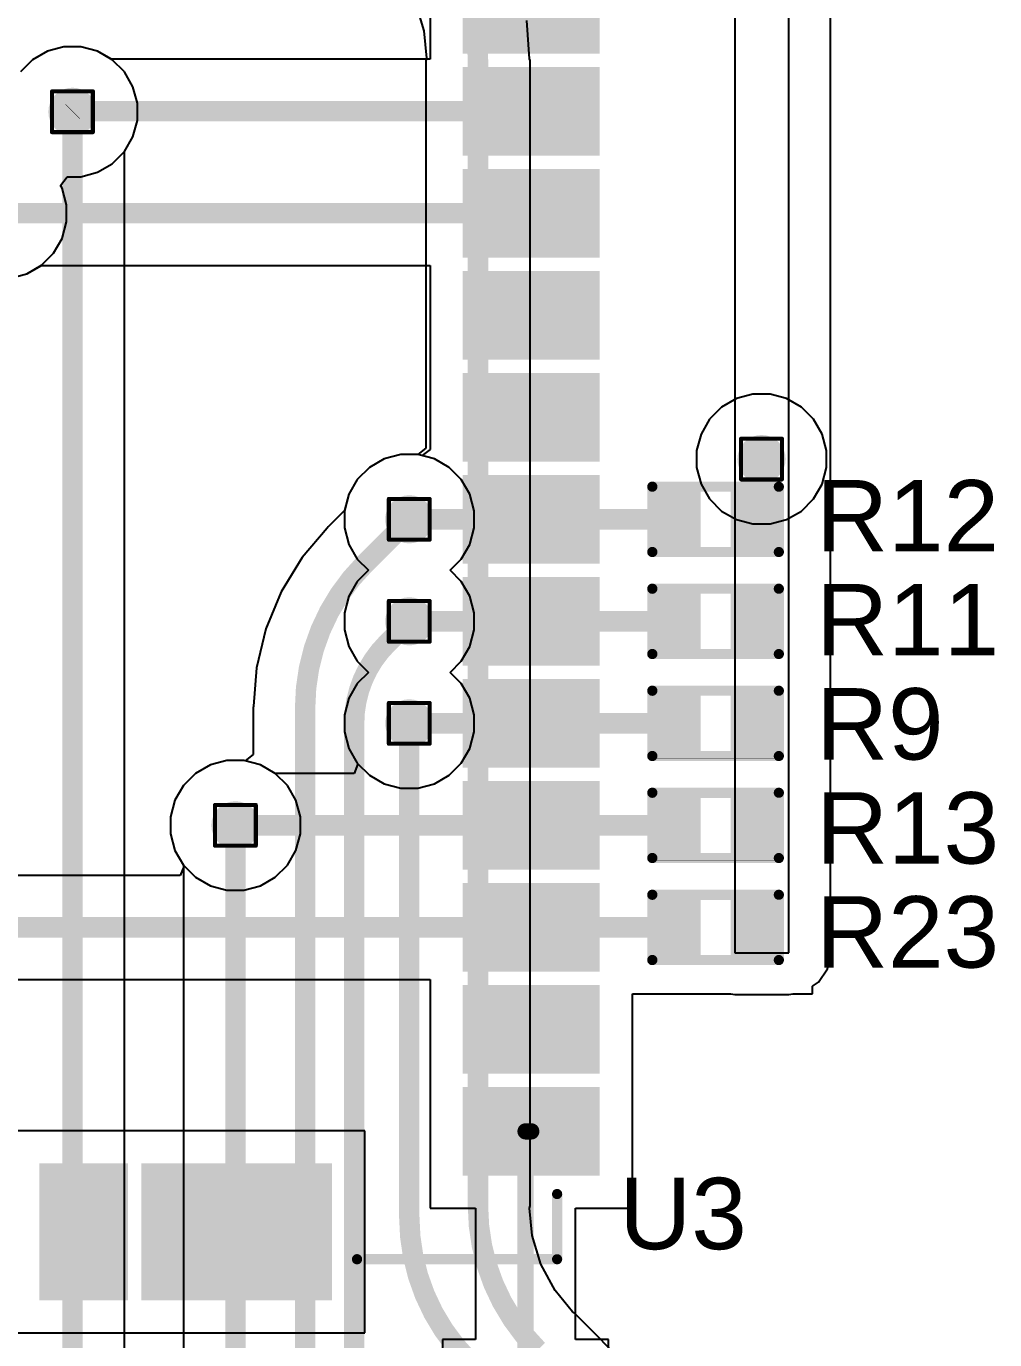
# Model space of a CAD drawing. Header units: inches. Extents: x -36 to 438, y -63 to 73.
# Drawn here: x 29.45 to 41.5, y 24.42 to 40.77 of the extents above; entities that cross this region are included whole.
import ezdxf

# ---------------------------------------------------------------- set-up
doc = ezdxf.new("R2010")
doc.units = ezdxf.units.IN
for name, color, linetype in [('Bottom Layer', 5, 'Continuous'), ('Drill Drawing', 1, 'Continuous'), ('Ground', 16, 'Continuous'), ('Power 3V3', 76, 'Continuous'), ('Top Layer', 1, 'Continuous'), ('Top Overlay', 2, 'Continuous'), ('Top Paste', 8, 'Continuous'), ('Top Solder', 216, 'Continuous'), ('Via Holes', 16, 'Continuous')]:
    doc.layers.add(name, color=color, linetype=linetype)
doc.styles.add('Arial', font='', dxfattribs={"height": 0.2})
doc.styles.get('Arial').set_extended_font_data('Arial')

msp = doc.modelspace()

# ---------------------------------------------------------------- hatches: boundary and pattern name
at = {"layer": 'Bottom Layer'}
h = msp.add_hatch(color=5, dxfattribs=at)
edge = h.paths.add_edge_path()
edge.add_arc((30.023, 39.704), 0.3, 0, 360)
h = msp.add_hatch(color=5, dxfattribs=at)
edge = h.paths.add_edge_path()
edge.add_arc((38.597, 35.38), 0.3, 0, 360)
h = msp.add_hatch(color=5, dxfattribs=at)
edge = h.paths.add_edge_path()
edge.add_arc((34.214, 34.63), 0.3, 0, 360)
h = msp.add_hatch(color=5, dxfattribs=at)
edge = h.paths.add_edge_path()
edge.add_arc((34.214, 33.36), 0.3, 0, 360)
h = msp.add_hatch(color=5, dxfattribs=at)
edge = h.paths.add_edge_path()
edge.add_arc((34.214, 32.09), 0.3, 0, 360)
h = msp.add_hatch(color=5, dxfattribs=at)
edge = h.paths.add_edge_path()
edge.add_arc((32.051, 30.82), 0.3, 0, 360)
at = {"layer": 'Ground'}
h = msp.add_hatch(color=16, dxfattribs=at)
edge = h.paths.add_edge_path()
edge.add_arc((30.023, 39.704), 0.3, 0, 360)
h = msp.add_hatch(color=16, dxfattribs=at)
edge = h.paths.add_edge_path()
edge.add_arc((38.597, 35.38), 0.3, 0, 360)
h = msp.add_hatch(color=16, dxfattribs=at)
edge = h.paths.add_edge_path()
edge.add_arc((34.214, 34.63), 0.3, 0, 360)
h = msp.add_hatch(color=16, dxfattribs=at)
edge = h.paths.add_edge_path()
edge.add_arc((34.214, 33.36), 0.3, 0, 360)
h = msp.add_hatch(color=16, dxfattribs=at)
edge = h.paths.add_edge_path()
edge.add_arc((34.214, 32.09), 0.3, 0, 360)
h = msp.add_hatch(color=16, dxfattribs=at)
edge = h.paths.add_edge_path()
edge.add_arc((32.051, 30.82), 0.3, 0, 360)
at = {"layer": 'Power 3V3'}
h = msp.add_hatch(color=76, dxfattribs=at)
edge = h.paths.add_edge_path()
edge.add_arc((30.023, 39.704), 0.3, 0, 360)
h = msp.add_hatch(color=76, dxfattribs=at)
edge = h.paths.add_edge_path()
edge.add_arc((38.597, 35.38), 0.3, 0, 360)
h = msp.add_hatch(color=76, dxfattribs=at)
edge = h.paths.add_edge_path()
edge.add_arc((34.214, 34.63), 0.3, 0, 360)
h = msp.add_hatch(color=76, dxfattribs=at)
edge = h.paths.add_edge_path()
edge.add_arc((34.214, 33.36), 0.3, 0, 360)
h = msp.add_hatch(color=76, dxfattribs=at)
edge = h.paths.add_edge_path()
edge.add_arc((34.214, 32.09), 0.3, 0, 360)
h = msp.add_hatch(color=76, dxfattribs=at)
edge = h.paths.add_edge_path()
edge.add_arc((32.051, 30.82), 0.3, 0, 360)
at = {"layer": 'Top Layer'}
for points in [[(34.982, 41.43), (36.482, 41.43), (36.482, 40.53), (34.982, 40.53)], [(34.982, 40.16), (36.482, 40.16), (36.482, 39.26), (34.982, 39.26)], [(34.982, 38.89), (36.482, 38.89), (36.482, 37.99), (34.982, 37.99)], [(34.982, 37.62), (36.482, 37.62), (36.482, 36.72), (34.982, 36.72)], [(34.982, 36.35), (36.482, 36.35), (36.482, 35.45), (34.982, 35.45)], [(34.982, 35.08), (36.482, 35.08), (36.482, 34.18), (34.982, 34.18)], [(37.327, 34.312), (37.327, 34.947), (37.784, 34.947), (37.784, 34.312)], [(38.266, 34.312), (38.266, 34.947), (38.724, 34.947), (38.724, 34.312)], [(34.982, 33.81), (36.482, 33.81), (36.482, 32.91), (34.982, 32.91)], [(37.327, 33.042), (37.327, 33.677), (37.784, 33.677), (37.784, 33.042)], [(38.266, 33.042), (38.266, 33.677), (38.724, 33.677), (38.724, 33.042)], [(34.982, 32.54), (36.482, 32.54), (36.482, 31.64), (34.982, 31.64)], [(37.327, 31.772), (37.327, 32.407), (37.784, 32.407), (37.784, 31.772)], [(38.266, 31.772), (38.266, 32.407), (38.724, 32.407), (38.724, 31.772)], [(34.982, 31.27), (36.482, 31.27), (36.482, 30.37), (34.982, 30.37)], [(37.327, 30.502), (37.327, 31.137), (37.784, 31.137), (37.784, 30.502)], [(38.266, 30.502), (38.266, 31.137), (38.724, 31.137), (38.724, 30.502)], [(34.982, 30), (36.482, 30), (36.482, 29.1), (34.982, 29.1)], [(37.784, 29.867), (37.784, 29.232), (37.327, 29.232), (37.327, 29.867)], [(38.724, 29.867), (38.724, 29.232), (38.266, 29.232), (38.266, 29.867)], [(34.982, 28.73), (36.482, 28.73), (36.482, 27.83), (34.982, 27.83)], [(34.982, 27.46), (36.482, 27.46), (36.482, 26.56), (34.982, 26.56)], [(29.712, 25.01), (29.712, 26.51), (30.612, 26.51), (30.612, 25.01)], [(30.982, 25.01), (30.982, 26.51), (31.882, 26.51), (31.882, 25.01)], [(32.252, 25.01), (32.252, 26.51), (33.152, 26.51), (33.152, 25.01)]]:
    msp.add_hatch(color=1, dxfattribs=at).paths.add_polyline_path(points)
h = msp.add_hatch(color=1, dxfattribs=at)
edge = h.paths.add_edge_path()
edge.add_arc((30.023, 39.704), 0.3, 0, 360)
h = msp.add_hatch(color=1, dxfattribs=at)
edge = h.paths.add_edge_path()
edge.add_arc((38.597, 35.38), 0.3, 0, 360)
h = msp.add_hatch(color=1, dxfattribs=at)
edge = h.paths.add_edge_path()
edge.add_arc((34.214, 34.63), 0.3, 0, 360)
h = msp.add_hatch(color=1, dxfattribs=at)
edge = h.paths.add_edge_path()
edge.add_arc((34.214, 33.36), 0.3, 0, 360)
h = msp.add_hatch(color=1, dxfattribs=at)
edge = h.paths.add_edge_path()
edge.add_arc((34.214, 32.09), 0.3, 0, 360)
h = msp.add_hatch(color=1, dxfattribs=at)
edge = h.paths.add_edge_path()
edge.add_arc((32.051, 30.82), 0.3, 0, 360)
at = {"layer": 'Top Paste'}
for points in [[(34.982, 41.43), (36.482, 41.43), (36.482, 40.53), (34.982, 40.53)], [(34.982, 40.16), (36.482, 40.16), (36.482, 39.26), (34.982, 39.26)], [(34.982, 38.89), (36.482, 38.89), (36.482, 37.99), (34.982, 37.99)], [(34.982, 37.62), (36.482, 37.62), (36.482, 36.72), (34.982, 36.72)], [(34.982, 36.35), (36.482, 36.35), (36.482, 35.45), (34.982, 35.45)], [(34.982, 35.08), (36.482, 35.08), (36.482, 34.18), (34.982, 34.18)], [(37.327, 34.312), (37.327, 34.947), (37.784, 34.947), (37.784, 34.312)], [(38.266, 34.312), (38.266, 34.947), (38.724, 34.947), (38.724, 34.312)], [(34.982, 33.81), (36.482, 33.81), (36.482, 32.91), (34.982, 32.91)], [(37.327, 33.042), (37.327, 33.677), (37.784, 33.677), (37.784, 33.042)], [(38.266, 33.042), (38.266, 33.677), (38.724, 33.677), (38.724, 33.042)], [(34.982, 32.54), (36.482, 32.54), (36.482, 31.64), (34.982, 31.64)], [(37.327, 31.772), (37.327, 32.407), (37.784, 32.407), (37.784, 31.772)], [(38.266, 31.772), (38.266, 32.407), (38.724, 32.407), (38.724, 31.772)], [(34.982, 31.27), (36.482, 31.27), (36.482, 30.37), (34.982, 30.37)], [(37.327, 30.502), (37.327, 31.137), (37.784, 31.137), (37.784, 30.502)], [(38.266, 30.502), (38.266, 31.137), (38.724, 31.137), (38.724, 30.502)], [(34.982, 30), (36.482, 30), (36.482, 29.1), (34.982, 29.1)], [(37.784, 29.867), (37.784, 29.232), (37.327, 29.232), (37.327, 29.867)], [(38.724, 29.867), (38.724, 29.232), (38.266, 29.232), (38.266, 29.867)], [(34.982, 28.73), (36.482, 28.73), (36.482, 27.83), (34.982, 27.83)], [(34.982, 27.46), (36.482, 27.46), (36.482, 26.56), (34.982, 26.56)], [(29.712, 25.01), (29.712, 26.51), (30.612, 26.51), (30.612, 25.01)], [(30.982, 25.01), (30.982, 26.51), (31.882, 26.51), (31.882, 25.01)], [(32.252, 25.01), (32.252, 26.51), (33.152, 26.51), (33.152, 25.01)]]:
    msp.add_hatch(color=8, dxfattribs=at).paths.add_polyline_path(points)
at = {"layer": 'Top Solder'}
for points in [[(34.88, 41.531), (36.583, 41.531), (36.583, 40.428), (34.88, 40.428)], [(34.88, 40.261), (36.583, 40.261), (36.583, 39.158), (34.88, 39.158)], [(34.88, 38.991), (36.583, 38.991), (36.583, 37.888), (34.88, 37.888)], [(34.88, 37.721), (36.583, 37.721), (36.583, 36.618), (34.88, 36.618)], [(34.88, 36.451), (36.583, 36.451), (36.583, 35.348), (34.88, 35.348)], [(34.88, 35.181), (36.583, 35.181), (36.583, 34.078), (34.88, 34.078)], [(37.272, 34.257), (37.272, 35.002), (37.839, 35.002), (37.839, 34.257)], [(38.211, 34.257), (38.211, 35.002), (38.779, 35.002), (38.779, 34.257)], [(34.88, 33.911), (36.583, 33.911), (36.583, 32.808), (34.88, 32.808)], [(37.272, 32.987), (37.272, 33.732), (37.839, 33.732), (37.839, 32.987)], [(38.211, 32.987), (38.211, 33.732), (38.779, 33.732), (38.779, 32.987)], [(34.88, 32.641), (36.583, 32.641), (36.583, 31.538), (34.88, 31.538)], [(37.272, 31.717), (37.272, 32.462), (37.839, 32.462), (37.839, 31.717)], [(38.211, 31.717), (38.211, 32.462), (38.779, 32.462), (38.779, 31.717)], [(34.88, 31.371), (36.583, 31.371), (36.583, 30.268), (34.88, 30.268)], [(37.272, 30.447), (37.272, 31.192), (37.839, 31.192), (37.839, 30.447)], [(38.211, 30.447), (38.211, 31.192), (38.779, 31.192), (38.779, 30.447)], [(34.88, 30.101), (36.583, 30.101), (36.583, 28.998), (34.88, 28.998)], [(37.839, 29.922), (37.839, 29.177), (37.272, 29.177), (37.272, 29.922)], [(38.779, 29.922), (38.779, 29.177), (38.211, 29.177), (38.211, 29.922)], [(34.88, 28.831), (36.583, 28.831), (36.583, 27.728), (34.88, 27.728)], [(34.88, 27.561), (36.583, 27.561), (36.583, 26.458), (34.88, 26.458)], [(29.61, 24.908), (29.61, 26.611), (30.713, 26.611), (30.713, 24.908)], [(30.88, 24.908), (30.88, 26.611), (31.983, 26.611), (31.983, 24.908)], [(32.15, 24.908), (32.15, 26.611), (33.253, 26.611), (33.253, 24.908)]]:
    msp.add_hatch(color=216, dxfattribs=at).paths.add_polyline_path(points)
at = {"layer": 'Via Holes'}
h = msp.add_hatch(color=7, dxfattribs=at)
edge = h.paths.add_edge_path()
edge.add_arc((30.023, 39.704), 0.15, 0, 360)
h = msp.add_hatch(color=7, dxfattribs=at)
edge = h.paths.add_edge_path()
edge.add_arc((38.597, 35.38), 0.15, 0, 360)
h = msp.add_hatch(color=7, dxfattribs=at)
edge = h.paths.add_edge_path()
edge.add_arc((34.214, 34.63), 0.15, 0, 360)
h = msp.add_hatch(color=7, dxfattribs=at)
edge = h.paths.add_edge_path()
edge.add_arc((34.214, 33.36), 0.15, 0, 360)
h = msp.add_hatch(color=7, dxfattribs=at)
edge = h.paths.add_edge_path()
edge.add_arc((34.214, 32.09), 0.15, 0, 360)
h = msp.add_hatch(color=7, dxfattribs=at)
edge = h.paths.add_edge_path()
edge.add_arc((32.051, 30.82), 0.15, 0, 360)

# ---------------------------------------------------------------- linework, layer by layer
at = {"layer": 'Bottom Layer'}
for p, q in [((29.711, 40.457), (29.527, 40.35)), ((29.916, 40.512), (29.711, 40.457)), ((30.129, 40.512), (29.916, 40.512)), ((30.335, 40.457), (30.129, 40.512)), ((30.519, 40.35), (30.335, 40.457)), ((29.527, 40.35), (29.376, 40.2)), ((30.669, 40.2), (30.519, 40.35)), ((30.776, 40.016), (30.669, 40.2)), ((30.831, 39.81), (30.776, 40.016)), ((30.831, 39.597), (30.831, 39.81)), ((30.776, 39.392), (30.831, 39.597)), ((30.669, 39.208), (30.776, 39.392)), ((30.519, 39.057), (30.669, 39.208)), ((30.129, 38.896), (30.335, 38.951)), ((30.335, 38.951), (30.519, 39.057)), ((29.875, 38.786), (29.959, 38.896)), ((29.895, 38.752), (29.875, 38.786)), ((29.959, 38.896), (30.129, 38.896)), ((29.95, 38.546), (29.895, 38.752)), ((29.95, 38.334), (29.95, 38.546)), ((29.895, 38.128), (29.95, 38.334)), ((29.789, 37.944), (29.895, 38.128)), ((29.638, 37.793), (29.789, 37.944)), ((29.454, 37.687), (29.638, 37.793)), ((29.248, 37.632), (29.454, 37.687)), ((38.49, 36.188), (38.285, 36.133)), ((38.703, 36.188), (38.49, 36.188)), ((38.909, 36.133), (38.703, 36.188)), ((38.101, 36.026), (37.95, 35.876)), ((38.285, 36.133), (38.101, 36.026)), ((39.093, 36.026), (38.909, 36.133)), ((39.243, 35.876), (39.093, 36.026)), ((37.95, 35.876), (37.844, 35.692)), ((39.35, 35.692), (39.243, 35.876)), ((37.844, 35.692), (37.789, 35.486)), ((39.405, 35.486), (39.35, 35.692)), ((37.789, 35.486), (37.789, 35.274)), ((39.405, 35.274), (39.405, 35.486)), ((33.902, 35.383), (33.718, 35.276)), ((34.107, 35.438), (33.902, 35.383)), ((34.32, 35.438), (34.107, 35.438)), ((34.526, 35.383), (34.32, 35.438)), ((34.71, 35.276), (34.526, 35.383)), ((33.718, 35.276), (33.567, 35.126)), ((34.86, 35.126), (34.71, 35.276)), ((37.789, 35.274), (37.844, 35.068)), ((39.35, 35.068), (39.405, 35.274)), ((33.567, 35.126), (33.461, 34.942)), ((34.967, 34.942), (34.86, 35.126)), ((37.844, 35.068), (37.95, 34.884)), ((39.243, 34.884), (39.35, 35.068)), ((33.461, 34.942), (33.406, 34.736)), ((35.022, 34.736), (34.967, 34.942)), ((37.95, 34.884), (38.101, 34.733)), ((39.093, 34.733), (39.243, 34.884)), ((33.406, 34.736), (33.406, 34.524)), ((35.022, 34.524), (35.022, 34.736)), ((38.101, 34.733), (38.285, 34.627)), ((38.909, 34.627), (39.093, 34.733)), ((33.406, 34.524), (33.461, 34.318)), ((34.967, 34.318), (35.022, 34.524)), ((38.285, 34.627), (38.49, 34.572)), ((38.49, 34.572), (38.703, 34.572)), ((38.703, 34.572), (38.909, 34.627)), ((33.461, 34.318), (33.567, 34.134)), ((34.86, 34.134), (34.967, 34.318)), ((33.567, 34.134), (33.706, 33.995)), ((34.721, 33.995), (34.86, 34.134)), ((33.567, 33.856), (33.461, 33.672)), ((33.706, 33.995), (33.567, 33.856)), ((34.86, 33.856), (34.721, 33.995)), ((34.967, 33.672), (34.86, 33.856)), ((33.461, 33.672), (33.406, 33.466)), ((35.022, 33.466), (34.967, 33.672)), ((33.406, 33.466), (33.406, 33.254)), ((35.022, 33.254), (35.022, 33.466)), ((33.406, 33.254), (33.461, 33.048)), ((34.967, 33.048), (35.022, 33.254)), ((33.461, 33.048), (33.567, 32.864)), ((34.86, 32.864), (34.967, 33.048)), ((33.567, 32.864), (33.706, 32.725)), ((33.706, 32.725), (33.567, 32.586)), ((34.721, 32.725), (34.86, 32.864)), ((34.86, 32.586), (34.721, 32.725)), ((33.567, 32.586), (33.461, 32.402)), ((34.967, 32.402), (34.86, 32.586)), ((33.461, 32.402), (33.406, 32.196)), ((35.022, 32.196), (34.967, 32.402)), ((33.406, 32.196), (33.406, 31.984)), ((35.022, 31.984), (35.022, 32.196)), ((33.406, 31.984), (33.461, 31.778)), ((34.967, 31.778), (35.022, 31.984)), ((33.461, 31.778), (33.567, 31.594)), ((34.86, 31.594), (34.967, 31.778)), ((31.739, 31.573), (31.555, 31.466)), ((31.944, 31.628), (31.739, 31.573)), ((32.157, 31.628), (31.944, 31.628)), ((32.363, 31.573), (32.157, 31.628)), ((32.547, 31.466), (32.363, 31.573)), ((33.567, 31.594), (33.718, 31.443)), ((34.71, 31.443), (34.86, 31.594)), ((31.555, 31.466), (31.404, 31.316)), ((32.697, 31.316), (32.547, 31.466)), ((33.718, 31.443), (33.902, 31.337)), ((34.526, 31.337), (34.71, 31.443)), ((31.404, 31.316), (31.298, 31.132)), ((32.804, 31.132), (32.697, 31.316)), ((33.902, 31.337), (34.107, 31.282)), ((34.107, 31.282), (34.32, 31.282)), ((34.32, 31.282), (34.526, 31.337)), ((31.298, 31.132), (31.243, 30.926)), ((32.859, 30.926), (32.804, 31.132)), ((31.243, 30.926), (31.243, 30.714)), ((32.859, 30.714), (32.859, 30.926)), ((31.243, 30.714), (31.298, 30.508)), ((32.804, 30.508), (32.859, 30.714)), ((31.298, 30.508), (31.404, 30.324)), ((32.697, 30.324), (32.804, 30.508)), ((31.404, 30.324), (31.555, 30.173)), ((32.547, 30.173), (32.697, 30.324)), ((31.555, 30.173), (31.739, 30.067)), ((32.363, 30.067), (32.547, 30.173)), ((31.739, 30.067), (31.944, 30.012)), ((31.944, 30.012), (32.157, 30.012)), ((32.157, 30.012), (32.363, 30.067))]:
    msp.add_line(p, q, dxfattribs=at)
at = {"layer": 'Drill Drawing'}
for points in [[(29.769, 39.958, 0.0508, 0.0508, 0), (30.277, 39.958, 0.0508, 0.0508, 0)], [(29.769, 39.45, 0.0508, 0.0508, 0), (29.769, 39.958, 0.0508, 0.0508, 0)], [(30.277, 39.45, 0.0508, 0.0508, 0), (30.277, 39.958, 0.0508, 0.0508, 0)], [(29.769, 39.45, 0.0508, 0.0508, 0), (30.277, 39.45, 0.0508, 0.0508, 0)], [(38.343, 35.634, 0.0508, 0.0508, 0), (38.851, 35.634, 0.0508, 0.0508, 0)], [(38.343, 35.126, 0.0508, 0.0508, 0), (38.343, 35.634, 0.0508, 0.0508, 0)], [(38.851, 35.126, 0.0508, 0.0508, 0), (38.851, 35.634, 0.0508, 0.0508, 0)], [(38.343, 35.126, 0.0508, 0.0508, 0), (38.851, 35.126, 0.0508, 0.0508, 0)], [(33.96, 34.884, 0.0508, 0.0508, 0), (34.468, 34.884, 0.0508, 0.0508, 0)], [(33.96, 34.376, 0.0508, 0.0508, 0), (33.96, 34.884, 0.0508, 0.0508, 0)], [(34.468, 34.376, 0.0508, 0.0508, 0), (34.468, 34.884, 0.0508, 0.0508, 0)], [(33.96, 34.376, 0.0508, 0.0508, 0), (34.468, 34.376, 0.0508, 0.0508, 0)], [(33.96, 33.614, 0.0508, 0.0508, 0), (34.468, 33.614, 0.0508, 0.0508, 0)], [(33.96, 33.106, 0.0508, 0.0508, 0), (33.96, 33.614, 0.0508, 0.0508, 0)], [(34.468, 33.106, 0.0508, 0.0508, 0), (34.468, 33.614, 0.0508, 0.0508, 0)], [(33.96, 33.106, 0.0508, 0.0508, 0), (34.468, 33.106, 0.0508, 0.0508, 0)], [(33.96, 32.344, 0.0508, 0.0508, 0), (34.468, 32.344, 0.0508, 0.0508, 0)], [(33.96, 31.836, 0.0508, 0.0508, 0), (33.96, 32.344, 0.0508, 0.0508, 0)], [(34.468, 31.836, 0.0508, 0.0508, 0), (34.468, 32.344, 0.0508, 0.0508, 0)], [(33.96, 31.836, 0.0508, 0.0508, 0), (34.468, 31.836, 0.0508, 0.0508, 0)], [(31.797, 31.074, 0.0508, 0.0508, 0), (32.305, 31.074, 0.0508, 0.0508, 0)], [(31.797, 30.566, 0.0508, 0.0508, 0), (31.797, 31.074, 0.0508, 0.0508, 0)], [(32.305, 30.566, 0.0508, 0.0508, 0), (32.305, 31.074, 0.0508, 0.0508, 0)], [(31.797, 30.566, 0.0508, 0.0508, 0), (32.305, 30.566, 0.0508, 0.0508, 0)]]:
    msp.add_lwpolyline(points, format="xyseb", dxfattribs=at)
for points in [[(29.756, 39.958, 0.0254, 0.0254, 1), (29.782, 39.958, 0.0254, 0.0254, 1)], [(29.756, 39.958, 0.0254, 0.0254, 1), (29.782, 39.958, 0.0254, 0.0254, 1)], [(30.264, 39.958, 0.0254, 0.0254, 1), (30.29, 39.958, 0.0254, 0.0254, 1)], [(30.264, 39.958, 0.0254, 0.0254, 1), (30.29, 39.958, 0.0254, 0.0254, 1)], [(29.756, 39.45, 0.0254, 0.0254, 1), (29.782, 39.45, 0.0254, 0.0254, 1)], [(29.756, 39.45, 0.0254, 0.0254, 1), (29.782, 39.45, 0.0254, 0.0254, 1)], [(30.264, 39.45, 0.0254, 0.0254, 1), (30.29, 39.45, 0.0254, 0.0254, 1)], [(30.264, 39.45, 0.0254, 0.0254, 1), (30.29, 39.45, 0.0254, 0.0254, 1)], [(38.33, 35.634, 0.0254, 0.0254, 1), (38.355, 35.634, 0.0254, 0.0254, 1)], [(38.33, 35.634, 0.0254, 0.0254, 1), (38.355, 35.634, 0.0254, 0.0254, 1)], [(38.838, 35.634, 0.0254, 0.0254, 1), (38.863, 35.634, 0.0254, 0.0254, 1)], [(38.838, 35.634, 0.0254, 0.0254, 1), (38.863, 35.634, 0.0254, 0.0254, 1)], [(38.33, 35.126, 0.0254, 0.0254, 1), (38.355, 35.126, 0.0254, 0.0254, 1)], [(38.33, 35.126, 0.0254, 0.0254, 1), (38.355, 35.126, 0.0254, 0.0254, 1)], [(38.838, 35.126, 0.0254, 0.0254, 1), (38.863, 35.126, 0.0254, 0.0254, 1)], [(38.838, 35.126, 0.0254, 0.0254, 1), (38.863, 35.126, 0.0254, 0.0254, 1)], [(33.947, 34.884, 0.0254, 0.0254, 1), (33.972, 34.884, 0.0254, 0.0254, 1)], [(33.947, 34.884, 0.0254, 0.0254, 1), (33.972, 34.884, 0.0254, 0.0254, 1)], [(34.455, 34.884, 0.0254, 0.0254, 1), (34.48, 34.884, 0.0254, 0.0254, 1)], [(34.455, 34.884, 0.0254, 0.0254, 1), (34.48, 34.884, 0.0254, 0.0254, 1)], [(33.947, 34.376, 0.0254, 0.0254, 1), (33.972, 34.376, 0.0254, 0.0254, 1)], [(33.947, 34.376, 0.0254, 0.0254, 1), (33.972, 34.376, 0.0254, 0.0254, 1)], [(34.455, 34.376, 0.0254, 0.0254, 1), (34.48, 34.376, 0.0254, 0.0254, 1)], [(34.455, 34.376, 0.0254, 0.0254, 1), (34.48, 34.376, 0.0254, 0.0254, 1)], [(33.947, 33.614, 0.0254, 0.0254, 1), (33.972, 33.614, 0.0254, 0.0254, 1)], [(33.947, 33.614, 0.0254, 0.0254, 1), (33.972, 33.614, 0.0254, 0.0254, 1)], [(34.455, 33.614, 0.0254, 0.0254, 1), (34.48, 33.614, 0.0254, 0.0254, 1)], [(34.455, 33.614, 0.0254, 0.0254, 1), (34.48, 33.614, 0.0254, 0.0254, 1)], [(33.947, 33.106, 0.0254, 0.0254, 1), (33.972, 33.106, 0.0254, 0.0254, 1)], [(33.947, 33.106, 0.0254, 0.0254, 1), (33.972, 33.106, 0.0254, 0.0254, 1)], [(34.455, 33.106, 0.0254, 0.0254, 1), (34.48, 33.106, 0.0254, 0.0254, 1)], [(34.455, 33.106, 0.0254, 0.0254, 1), (34.48, 33.106, 0.0254, 0.0254, 1)], [(33.947, 32.344, 0.0254, 0.0254, 1), (33.972, 32.344, 0.0254, 0.0254, 1)], [(33.947, 32.344, 0.0254, 0.0254, 1), (33.972, 32.344, 0.0254, 0.0254, 1)], [(34.455, 32.344, 0.0254, 0.0254, 1), (34.48, 32.344, 0.0254, 0.0254, 1)], [(34.455, 32.344, 0.0254, 0.0254, 1), (34.48, 32.344, 0.0254, 0.0254, 1)], [(33.947, 31.836, 0.0254, 0.0254, 1), (33.972, 31.836, 0.0254, 0.0254, 1)], [(33.947, 31.836, 0.0254, 0.0254, 1), (33.972, 31.836, 0.0254, 0.0254, 1)], [(34.455, 31.836, 0.0254, 0.0254, 1), (34.48, 31.836, 0.0254, 0.0254, 1)], [(34.455, 31.836, 0.0254, 0.0254, 1), (34.48, 31.836, 0.0254, 0.0254, 1)], [(31.784, 31.074, 0.0254, 0.0254, 1), (31.809, 31.074, 0.0254, 0.0254, 1)], [(31.784, 31.074, 0.0254, 0.0254, 1), (31.809, 31.074, 0.0254, 0.0254, 1)], [(32.292, 31.074, 0.0254, 0.0254, 1), (32.317, 31.074, 0.0254, 0.0254, 1)], [(32.292, 31.074, 0.0254, 0.0254, 1), (32.317, 31.074, 0.0254, 0.0254, 1)], [(31.784, 30.566, 0.0254, 0.0254, 1), (31.809, 30.566, 0.0254, 0.0254, 1)], [(31.784, 30.566, 0.0254, 0.0254, 1), (31.809, 30.566, 0.0254, 0.0254, 1)], [(32.292, 30.566, 0.0254, 0.0254, 1), (32.317, 30.566, 0.0254, 0.0254, 1)], [(32.292, 30.566, 0.0254, 0.0254, 1), (32.317, 30.566, 0.0254, 0.0254, 1)]]:
    msp.add_lwpolyline(points, format="xyseb", close=True, dxfattribs=at)
at = {"layer": 'Ground'}
for p, q in [((29.711, 40.457), (29.527, 40.35)), ((29.916, 40.512), (29.711, 40.457)), ((30.129, 40.512), (29.916, 40.512)), ((30.335, 40.457), (30.129, 40.512)), ((30.519, 40.35), (30.335, 40.457)), ((29.527, 40.35), (29.376, 40.2)), ((30.669, 40.2), (30.519, 40.35)), ((30.776, 40.016), (30.669, 40.2)), ((30.831, 39.81), (30.776, 40.016)), ((30.831, 39.597), (30.831, 39.81)), ((30.776, 39.392), (30.831, 39.597)), ((30.669, 39.208), (30.776, 39.392)), ((30.519, 39.057), (30.669, 39.208)), ((30.129, 38.896), (30.335, 38.951)), ((30.335, 38.951), (30.519, 39.057)), ((29.875, 38.786), (29.959, 38.896)), ((29.895, 38.752), (29.875, 38.786)), ((29.959, 38.896), (30.129, 38.896)), ((29.95, 38.546), (29.895, 38.752)), ((29.95, 38.334), (29.95, 38.546)), ((29.895, 38.128), (29.95, 38.334)), ((29.789, 37.944), (29.895, 38.128)), ((29.638, 37.793), (29.789, 37.944)), ((29.454, 37.687), (29.638, 37.793)), ((29.248, 37.632), (29.454, 37.687)), ((38.49, 36.188), (38.285, 36.133)), ((38.703, 36.188), (38.49, 36.188)), ((38.909, 36.133), (38.703, 36.188)), ((38.101, 36.026), (37.95, 35.876)), ((38.285, 36.133), (38.101, 36.026)), ((39.093, 36.026), (38.909, 36.133)), ((39.243, 35.876), (39.093, 36.026)), ((37.95, 35.876), (37.844, 35.692)), ((39.35, 35.692), (39.243, 35.876)), ((37.844, 35.692), (37.789, 35.486)), ((39.405, 35.486), (39.35, 35.692)), ((37.789, 35.486), (37.789, 35.274)), ((39.405, 35.274), (39.405, 35.486)), ((33.902, 35.383), (33.718, 35.276)), ((34.107, 35.438), (33.902, 35.383)), ((34.32, 35.438), (34.107, 35.438)), ((34.526, 35.383), (34.32, 35.438)), ((34.71, 35.276), (34.526, 35.383)), ((33.718, 35.276), (33.567, 35.126)), ((34.86, 35.126), (34.71, 35.276)), ((37.789, 35.274), (37.844, 35.068)), ((39.35, 35.068), (39.405, 35.274)), ((33.567, 35.126), (33.461, 34.942)), ((34.967, 34.942), (34.86, 35.126)), ((37.844, 35.068), (37.95, 34.884)), ((39.243, 34.884), (39.35, 35.068)), ((33.461, 34.942), (33.406, 34.736)), ((35.022, 34.736), (34.967, 34.942)), ((37.95, 34.884), (38.101, 34.733)), ((39.093, 34.733), (39.243, 34.884)), ((33.406, 34.736), (33.406, 34.524)), ((35.022, 34.524), (35.022, 34.736)), ((38.101, 34.733), (38.285, 34.627)), ((38.909, 34.627), (39.093, 34.733)), ((33.406, 34.524), (33.461, 34.318)), ((34.967, 34.318), (35.022, 34.524)), ((38.285, 34.627), (38.49, 34.572)), ((38.49, 34.572), (38.703, 34.572)), ((38.703, 34.572), (38.909, 34.627)), ((33.461, 34.318), (33.567, 34.134)), ((34.86, 34.134), (34.967, 34.318)), ((33.567, 34.134), (33.706, 33.995)), ((34.721, 33.995), (34.86, 34.134)), ((33.567, 33.856), (33.461, 33.672)), ((33.706, 33.995), (33.567, 33.856)), ((34.86, 33.856), (34.721, 33.995)), ((34.967, 33.672), (34.86, 33.856)), ((33.461, 33.672), (33.406, 33.466)), ((35.022, 33.466), (34.967, 33.672)), ((33.406, 33.466), (33.406, 33.254)), ((35.022, 33.254), (35.022, 33.466)), ((33.406, 33.254), (33.461, 33.048)), ((34.967, 33.048), (35.022, 33.254)), ((33.461, 33.048), (33.567, 32.864)), ((34.86, 32.864), (34.967, 33.048)), ((33.567, 32.864), (33.706, 32.725)), ((33.706, 32.725), (33.567, 32.586)), ((34.721, 32.725), (34.86, 32.864)), ((34.86, 32.586), (34.721, 32.725)), ((33.567, 32.586), (33.461, 32.402)), ((34.967, 32.402), (34.86, 32.586)), ((33.461, 32.402), (33.406, 32.196)), ((35.022, 32.196), (34.967, 32.402)), ((33.406, 32.196), (33.406, 31.984)), ((35.022, 31.984), (35.022, 32.196)), ((33.406, 31.984), (33.461, 31.778)), ((34.967, 31.778), (35.022, 31.984)), ((33.461, 31.778), (33.567, 31.594)), ((34.86, 31.594), (34.967, 31.778)), ((31.739, 31.573), (31.555, 31.466)), ((31.944, 31.628), (31.739, 31.573)), ((32.157, 31.628), (31.944, 31.628)), ((32.363, 31.573), (32.157, 31.628)), ((32.547, 31.466), (32.363, 31.573)), ((33.567, 31.594), (33.718, 31.443)), ((34.71, 31.443), (34.86, 31.594)), ((31.555, 31.466), (31.404, 31.316)), ((32.697, 31.316), (32.547, 31.466)), ((33.718, 31.443), (33.902, 31.337)), ((34.526, 31.337), (34.71, 31.443)), ((31.404, 31.316), (31.298, 31.132)), ((32.804, 31.132), (32.697, 31.316)), ((33.902, 31.337), (34.107, 31.282)), ((34.107, 31.282), (34.32, 31.282)), ((34.32, 31.282), (34.526, 31.337)), ((31.298, 31.132), (31.243, 30.926)), ((32.859, 30.926), (32.804, 31.132)), ((31.243, 30.926), (31.243, 30.714)), ((32.859, 30.714), (32.859, 30.926)), ((31.243, 30.714), (31.298, 30.508)), ((32.804, 30.508), (32.859, 30.714)), ((31.298, 30.508), (31.404, 30.324)), ((32.697, 30.324), (32.804, 30.508)), ((31.404, 30.324), (31.555, 30.173)), ((32.547, 30.173), (32.697, 30.324)), ((31.555, 30.173), (31.739, 30.067)), ((32.363, 30.067), (32.547, 30.173)), ((31.739, 30.067), (31.944, 30.012)), ((31.944, 30.012), (32.157, 30.012)), ((32.157, 30.012), (32.363, 30.067))]:
    msp.add_line(p, q, dxfattribs=at)
at = {"layer": 'Power 3V3'}
for p, q in [((34.286, 41.07), (34.394, 40.713)), ((35.712, 40.364), (35.675, 40.841)), ((34.394, 40.713), (34.428, 40.372)), ((29.711, 40.457), (29.527, 40.35)), ((29.916, 40.512), (29.711, 40.457)), ((30.129, 40.512), (29.916, 40.512)), ((30.335, 40.457), (30.129, 40.512)), ((30.519, 40.35), (30.335, 40.457)), ((29.527, 40.35), (29.376, 40.2)), ((30.669, 40.2), (30.519, 40.35)), ((34.428, 40.372), (34.422, 40.343)), ((34.422, 40.343), (34.422, 35.515)), ((35.717, 40.343), (35.712, 40.364)), ((35.717, 26.083), (35.717, 40.343)), ((30.776, 40.016), (30.669, 40.2)), ((30.831, 39.81), (30.776, 40.016)), ((30.831, 39.597), (30.831, 39.81)), ((30.776, 39.392), (30.831, 39.597)), ((30.67, 39.209), (30.776, 39.392)), ((30.67, 16.651), (30.67, 39.209)), ((34.422, 35.515), (34.321, 35.438)), ((33.902, 35.383), (33.718, 35.276)), ((34.107, 35.438), (33.902, 35.383)), ((34.32, 35.438), (34.107, 35.438)), ((34.321, 35.438), (34.32, 35.438)), ((33.718, 35.276), (33.567, 35.126)), ((33.567, 35.126), (33.461, 34.942)), ((33.461, 34.942), (33.406, 34.738)), ((33.406, 34.738), (33.205, 34.536)), ((33.192, 34.518), (32.882, 34.154)), ((33.205, 34.536), (33.192, 34.518)), ((32.882, 34.154), (32.621, 33.728)), ((32.621, 33.728), (32.429, 33.267)), ((32.429, 33.267), (32.313, 32.781)), ((32.313, 32.781), (32.275, 32.304)), ((32.275, 32.304), (32.271, 32.282)), ((32.271, 32.282), (32.271, 31.702)), ((31.739, 31.573), (31.555, 31.466)), ((31.944, 31.628), (31.739, 31.573)), ((32.157, 31.628), (31.944, 31.628)), ((32.17, 31.624), (32.157, 31.628)), ((32.271, 31.702), (32.17, 31.624)), ((31.555, 31.466), (31.404, 31.316)), ((31.404, 31.316), (31.298, 31.132)), ((31.298, 31.132), (31.243, 30.926)), ((31.243, 30.926), (31.243, 30.714)), ((31.243, 30.714), (31.298, 30.508)), ((31.298, 30.508), (31.403, 30.325)), ((31.403, 30.325), (31.403, 22.942)), ((35.711, 26.053), (35.717, 26.083)), ((35.744, 25.712), (35.711, 26.053)), ((35.852, 25.355), (35.744, 25.712)), ((36.028, 25.027), (35.852, 25.355)), ((36.245, 24.762), (36.028, 25.027)), ((36.271, 24.745), (36.245, 24.762)), ((41.21, 19.805), (36.271, 24.745))]:
    msp.add_line(p, q, dxfattribs=at)
for points in [[(34.325, 42.139, 0.254, 0.254, -0.198912), (35.069, 40.343, 0.254, 0.254, 0)], [(35.069, 26.083, 0.254, 0.254, 0), (35.069, 40.343, 0.254, 0.254, 0)], [(30.023, 16.651, 0.254, 0.254, 0), (30.023, 39.704, 0.254, 0.254, 0)], [(33.662, 34.078, 0.254, 0.254, 0), (34.214, 34.63, 0.254, 0.254, 0)], [(32.918, 32.282, 0.254, 0.254, -0.198912), (33.662, 34.078, 0.254, 0.254, 0)], [(33.941, 33.087, 0.254, 0.254, 0), (34.214, 33.36, 0.254, 0.254, 0)], [(33.528, 32.09, 0.254, 0.254, -0.198912), (33.941, 33.087, 0.254, 0.254, 0)], [(32.918, 23.985, 0.254, 0.254, 0), (32.918, 32.282, 0.254, 0.254, 0)], [(33.528, 24.22, 0.254, 0.254, 0), (33.528, 32.09, 0.254, 0.254, 0)], [(34.214, 25.948, 0.254, 0.254, 0), (34.214, 32.09, 0.254, 0.254, 0)], [(32.051, 22.942, 0.254, 0.254, 0), (32.051, 30.82, 0.254, 0.254, 0)], [(35.813, 24.287, 0.254, 0.254, -0.198912), (35.069, 26.083, 0.254, 0.254, 0)], [(34.958, 24.152, 0.254, 0.254, -0.198912), (34.214, 25.948, 0.254, 0.254, 0)]]:
    msp.add_lwpolyline(points, format="xyseb", dxfattribs=at)
for points in [[(35.006, 40.343, 0.127, 0.127, 1), (35.133, 40.343, 0.127, 0.127, 1)], [(35.006, 40.343, 0.127, 0.127, 1), (35.133, 40.343, 0.127, 0.127, 1)], [(29.959, 39.704, 0.127, 0.127, 1), (30.086, 39.704, 0.127, 0.127, 1)], [(34.15, 34.63, 0.127, 0.127, 1), (34.277, 34.63, 0.127, 0.127, 1)], [(33.599, 34.078, 0.127, 0.127, 1), (33.726, 34.078, 0.127, 0.127, 1)], [(33.599, 34.078, 0.127, 0.127, 1), (33.726, 34.078, 0.127, 0.127, 1)], [(34.15, 33.36, 0.127, 0.127, 1), (34.277, 33.36, 0.127, 0.127, 1)], [(33.878, 33.087, 0.127, 0.127, 1), (34.005, 33.087, 0.127, 0.127, 1)], [(33.878, 33.087, 0.127, 0.127, 1), (34.005, 33.087, 0.127, 0.127, 1)], [(32.855, 32.282, 0.127, 0.127, 1), (32.982, 32.282, 0.127, 0.127, 1)], [(32.855, 32.282, 0.127, 0.127, 1), (32.982, 32.282, 0.127, 0.127, 1)], [(33.464, 32.09, 0.127, 0.127, 1), (33.592, 32.09, 0.127, 0.127, 1)], [(33.464, 32.09, 0.127, 0.127, 1), (33.592, 32.09, 0.127, 0.127, 1)], [(34.15, 32.09, 0.127, 0.127, 1), (34.277, 32.09, 0.127, 0.127, 1)], [(31.987, 30.82, 0.127, 0.127, 1), (32.114, 30.82, 0.127, 0.127, 1)], [(35.006, 26.083, 0.127, 0.127, 1), (35.133, 26.083, 0.127, 0.127, 1)], [(35.006, 26.083, 0.127, 0.127, 1), (35.133, 26.083, 0.127, 0.127, 1)], [(34.15, 25.948, 0.127, 0.127, 1), (34.277, 25.948, 0.127, 0.127, 1)], [(34.15, 25.948, 0.127, 0.127, 1), (34.277, 25.948, 0.127, 0.127, 1)]]:
    msp.add_lwpolyline(points, format="xyseb", close=True, dxfattribs=at)
at = {"layer": 'Top Layer'}
for p, q in [((38.266, 42.567), (38.266, 29.232)), ((38.938, 29.232), (38.938, 42.567)), ((39.456, 29.232), (39.456, 42.567)), ((34.474, 41.379), (34.474, 40.668)), ((34.474, 40.668), (34.474, 40.668)), ((34.474, 40.668), (34.474, 40.357)), ((29.711, 40.457), (29.527, 40.35)), ((29.916, 40.512), (29.711, 40.457)), ((30.129, 40.512), (29.916, 40.512)), ((30.335, 40.457), (30.129, 40.512)), ((30.507, 40.357), (30.335, 40.457)), ((29.527, 40.35), (29.376, 40.2)), ((34.474, 40.357), (30.507, 40.357)), ((29.454, 37.687), (29.637, 37.792)), ((29.637, 37.792), (34.474, 37.792)), ((34.474, 37.792), (34.474, 36.212)), ((29.248, 37.632), (29.454, 37.687)), ((34.474, 36.212), (34.474, 35.501)), ((34.474, 35.501), (34.373, 35.424)), ((33.902, 35.383), (33.718, 35.276)), ((34.107, 35.438), (33.902, 35.383)), ((34.32, 35.438), (34.107, 35.438)), ((34.373, 35.424), (34.32, 35.438)), ((33.718, 35.276), (33.567, 35.126)), ((33.567, 35.126), (33.461, 34.942)), ((33.461, 34.942), (33.406, 34.736)), ((33.406, 34.736), (33.406, 34.524)), ((33.406, 34.524), (33.461, 34.318)), ((33.461, 34.318), (33.567, 34.134)), ((33.567, 34.134), (33.706, 33.995)), ((33.567, 33.856), (33.461, 33.672)), ((33.706, 33.995), (33.567, 33.856)), ((33.461, 33.672), (33.406, 33.466)), ((33.406, 33.466), (33.406, 33.254)), ((33.406, 33.254), (33.461, 33.048)), ((33.461, 33.048), (33.567, 32.864)), ((33.567, 32.864), (33.706, 32.725)), ((33.706, 32.725), (33.567, 32.586)), ((33.567, 32.586), (33.461, 32.402)), ((33.461, 32.402), (33.406, 32.196)), ((33.406, 32.196), (33.406, 31.984)), ((33.406, 31.984), (33.461, 31.778)), ((33.461, 31.778), (33.567, 31.594)), ((31.739, 31.573), (31.555, 31.466)), ((31.944, 31.628), (31.739, 31.573)), ((32.157, 31.628), (31.944, 31.628)), ((32.363, 31.573), (32.157, 31.628)), ((32.545, 31.467), (32.363, 31.573)), ((33.576, 31.585), (33.528, 31.467)), ((33.567, 31.594), (33.576, 31.585)), ((31.555, 31.466), (31.404, 31.316)), ((33.528, 31.467), (32.545, 31.467)), ((31.404, 31.316), (31.298, 31.132)), ((31.298, 31.132), (31.243, 30.926)), ((31.243, 30.926), (31.243, 30.714)), ((31.243, 30.714), (31.298, 30.508)), ((31.298, 30.508), (31.404, 30.324)), ((31.413, 30.315), (31.365, 30.197)), ((31.404, 30.324), (31.413, 30.315)), ((31.365, 30.197), (21.316, 30.197)), ((38.266, 29.232), (38.938, 29.232)), ((39.417, 29.034), (39.456, 29.232)), ((39.304, 28.866), (39.417, 29.034)), ((21.316, 28.902), (34.474, 28.902)), ((34.474, 28.902), (34.474, 27.968)), ((39.232, 28.818), (39.304, 28.866)), ((39.232, 28.724), (39.232, 28.818)), ((36.99, 27.322), (36.99, 28.724)), ((36.99, 28.724), (38.216, 28.724)), ((38.216, 28.724), (38.266, 28.714)), ((38.266, 28.714), (38.938, 28.714)), ((38.938, 28.714), (38.988, 28.724)), ((38.988, 28.724), (39.232, 28.724)), ((34.474, 27.968), (34.474, 27.968)), ((34.474, 27.968), (34.474, 26.052)), ((36.99, 26.052), (36.99, 27.322)), ((36.99, 27.322), (36.99, 27.322)), ((31.12, 27.018), (29.204, 27.018)), ((31.12, 27.018), (31.12, 27.018)), ((33.66, 27.018), (31.12, 27.018)), ((33.66, 24.502), (33.66, 27.018)), ((34.474, 26.052), (35.04, 26.052)), ((35.04, 26.052), (35.04, 24.418)), ((36.283, 24.418), (36.283, 26.052)), ((36.283, 26.052), (36.99, 26.052)), ((24.124, 24.502), (29.85, 24.502)), ((29.85, 24.502), (29.85, 24.502)), ((29.85, 24.502), (30.474, 24.502)), ((30.474, 24.502), (30.474, 24.502)), ((30.474, 24.502), (33.66, 24.502)), ((35.04, 24.418), (34.629, 24.418)), ((34.629, 24.418), (34.629, 21.602)), ((36.695, 24.418), (36.283, 24.418)), ((36.695, 21.602), (36.695, 24.418))]:
    msp.add_line(p, q, dxfattribs=at)
for points in [[(30.023, 39.704, 0.254, 0.254, 0), (30.029, 39.71, 0.254, 0.254, 0)], [(30.029, 39.71, 0.254, 0.254, 0), (35.732, 39.71, 0.254, 0.254, 0)], [(29.117, 38.44, 0.254, 0.254, 0), (35.732, 38.44, 0.254, 0.254, 0)], [(34.214, 34.63, 0.254, 0.254, 0), (35.732, 34.63, 0.254, 0.254, 0)], [(35.732, 34.63, 0.254, 0.254, 0), (37.555, 34.63, 0.254, 0.254, 0)], [(34.214, 33.36, 0.254, 0.254, 0), (35.732, 33.36, 0.254, 0.254, 0)], [(35.732, 33.36, 0.254, 0.254, 0), (37.555, 33.36, 0.254, 0.254, 0)], [(34.214, 32.09, 0.254, 0.254, 0), (35.732, 32.09, 0.254, 0.254, 0)], [(35.732, 32.09, 0.254, 0.254, 0), (37.555, 32.09, 0.254, 0.254, 0)], [(32.051, 30.82, 0.254, 0.254, 0), (35.732, 30.82, 0.254, 0.254, 0)], [(35.732, 30.82, 0.254, 0.254, 0), (37.555, 30.82, 0.254, 0.254, 0)], [(20.822, 29.55, 0.254, 0.254, 0), (35.732, 29.55, 0.254, 0.254, 0)], [(35.732, 29.55, 0.254, 0.254, 0), (37.555, 29.55, 0.254, 0.254, 0)], [(35.662, 23.01, 0.203, 0.203, 0), (35.662, 27.01, 0.203, 0.203, 0)], [(35.662, 27.01, 0.203, 0.203, 0), (35.732, 27.01, 0.203, 0.203, 0)]]:
    msp.add_lwpolyline(points, format="xyseb", dxfattribs=at)
for points in [[(29.959, 39.704, 0.127, 0.127, 1), (30.086, 39.704, 0.127, 0.127, 1)], [(29.966, 39.71, 0.127, 0.127, 1), (30.093, 39.71, 0.127, 0.127, 1)], [(29.966, 39.71, 0.127, 0.127, 1), (30.093, 39.71, 0.127, 0.127, 1)], [(35.668, 39.71, 0.127, 0.127, 1), (35.795, 39.71, 0.127, 0.127, 1)], [(35.668, 38.44, 0.127, 0.127, 1), (35.795, 38.44, 0.127, 0.127, 1)], [(34.15, 34.63, 0.127, 0.127, 1), (34.277, 34.63, 0.127, 0.127, 1)], [(35.668, 34.63, 0.127, 0.127, 1), (35.795, 34.63, 0.127, 0.127, 1)], [(35.668, 34.63, 0.127, 0.127, 1), (35.795, 34.63, 0.127, 0.127, 1)], [(37.492, 34.63, 0.127, 0.127, 1), (37.619, 34.63, 0.127, 0.127, 1)], [(34.15, 33.36, 0.127, 0.127, 1), (34.277, 33.36, 0.127, 0.127, 1)], [(35.668, 33.36, 0.127, 0.127, 1), (35.795, 33.36, 0.127, 0.127, 1)], [(35.668, 33.36, 0.127, 0.127, 1), (35.795, 33.36, 0.127, 0.127, 1)], [(37.492, 33.36, 0.127, 0.127, 1), (37.619, 33.36, 0.127, 0.127, 1)], [(34.15, 32.09, 0.127, 0.127, 1), (34.277, 32.09, 0.127, 0.127, 1)], [(35.668, 32.09, 0.127, 0.127, 1), (35.795, 32.09, 0.127, 0.127, 1)], [(35.668, 32.09, 0.127, 0.127, 1), (35.795, 32.09, 0.127, 0.127, 1)], [(37.492, 32.09, 0.127, 0.127, 1), (37.619, 32.09, 0.127, 0.127, 1)], [(31.987, 30.82, 0.127, 0.127, 1), (32.114, 30.82, 0.127, 0.127, 1)], [(35.668, 30.82, 0.127, 0.127, 1), (35.795, 30.82, 0.127, 0.127, 1)], [(35.668, 30.82, 0.127, 0.127, 1), (35.795, 30.82, 0.127, 0.127, 1)], [(37.492, 30.82, 0.127, 0.127, 1), (37.619, 30.82, 0.127, 0.127, 1)], [(35.668, 29.55, 0.127, 0.127, 1), (35.795, 29.55, 0.127, 0.127, 1)], [(35.668, 29.55, 0.127, 0.127, 1), (35.795, 29.55, 0.127, 0.127, 1)], [(37.492, 29.55, 0.127, 0.127, 1), (37.619, 29.55, 0.127, 0.127, 1)], [(35.611, 27.01, 0.102, 0.102, 1), (35.712, 27.01, 0.102, 0.102, 1)], [(35.611, 27.01, 0.102, 0.102, 1), (35.712, 27.01, 0.102, 0.102, 1)], [(35.681, 27.01, 0.102, 0.102, 1), (35.782, 27.01, 0.102, 0.102, 1)]]:
    msp.add_lwpolyline(points, format="xyseb", close=True, dxfattribs=at)
at = {"layer": 'Top Overlay'}
for points in [[(37.238, 35.036, 0.127, 0.127, 0), (38.813, 35.036, 0.127, 0.127, 0)], [(37.238, 34.223, 0.127, 0.127, 0), (37.238, 35.036, 0.127, 0.127, 0)], [(38.813, 34.223, 0.127, 0.127, 0), (38.813, 35.036, 0.127, 0.127, 0)], [(37.238, 34.223, 0.127, 0.127, 0), (38.813, 34.223, 0.127, 0.127, 0)], [(37.212, 34.198, 0.00323, 0.00323, 0), (38.838, 34.198, 0.00323, 0.00323, 0)], [(37.238, 33.766, 0.127, 0.127, 0), (38.813, 33.766, 0.127, 0.127, 0)], [(37.238, 32.953, 0.127, 0.127, 0), (37.238, 33.766, 0.127, 0.127, 0)], [(38.813, 33.766, 0.127, 0.127, 0), (38.813, 32.953, 0.127, 0.127, 0)], [(37.238, 32.953, 0.127, 0.127, 0), (38.813, 32.953, 0.127, 0.127, 0)], [(37.212, 32.928, 0.00323, 0.00323, 0), (38.838, 32.928, 0.00323, 0.00323, 0)], [(37.238, 32.496, 0.127, 0.127, 0), (38.813, 32.496, 0.127, 0.127, 0)], [(37.238, 31.683, 0.127, 0.127, 0), (37.238, 32.496, 0.127, 0.127, 0)], [(38.813, 31.683, 0.127, 0.127, 0), (38.813, 32.496, 0.127, 0.127, 0)], [(37.238, 31.683, 0.127, 0.127, 0), (38.813, 31.683, 0.127, 0.127, 0)], [(37.212, 31.658, 0.00323, 0.00323, 0), (38.838, 31.658, 0.00323, 0.00323, 0)], [(37.238, 31.226, 0.127, 0.127, 0), (38.813, 31.226, 0.127, 0.127, 0)], [(37.238, 30.413, 0.127, 0.127, 0), (37.238, 31.226, 0.127, 0.127, 0)], [(38.813, 30.413, 0.127, 0.127, 0), (38.813, 31.226, 0.127, 0.127, 0)], [(37.238, 30.413, 0.127, 0.127, 0), (38.813, 30.413, 0.127, 0.127, 0)], [(37.212, 30.388, 0.00323, 0.00323, 0), (38.838, 30.388, 0.00323, 0.00323, 0)], [(37.238, 29.143, 0.127, 0.127, 0), (37.238, 29.956, 0.127, 0.127, 0)], [(37.238, 29.956, 0.127, 0.127, 0), (38.813, 29.956, 0.127, 0.127, 0)], [(37.212, 29.982, 0.00323, 0.00323, 0), (38.838, 29.982, 0.00323, 0.00323, 0)], [(38.813, 29.143, 0.127, 0.127, 0), (38.813, 29.956, 0.127, 0.127, 0)], [(37.238, 29.143, 0.127, 0.127, 0), (38.813, 29.143, 0.127, 0.127, 0)], [(36.053, 25.418, 0.127, 0.127, 0), (36.053, 26.23, 0.127, 0.127, 0)], [(33.564, 25.418, 0.127, 0.127, 0), (36.053, 25.418, 0.127, 0.127, 0)]]:
    msp.add_lwpolyline(points, format="xyseb", dxfattribs=at)
for points in [[(37.206, 35.036, 0.0635, 0.0635, 1), (37.27, 35.036, 0.0635, 0.0635, 1)], [(37.206, 35.036, 0.0635, 0.0635, 1), (37.27, 35.036, 0.0635, 0.0635, 1)], [(38.781, 35.036, 0.0635, 0.0635, 1), (38.844, 35.036, 0.0635, 0.0635, 1)], [(38.781, 35.036, 0.0635, 0.0635, 1), (38.844, 35.036, 0.0635, 0.0635, 1)], [(37.206, 34.223, 0.0635, 0.0635, 1), (37.27, 34.223, 0.0635, 0.0635, 1)], [(37.206, 34.223, 0.0635, 0.0635, 1), (37.27, 34.223, 0.0635, 0.0635, 1)], [(37.212, 34.198, 0.00161, 0.00161, 1), (37.213, 34.198, 0.00161, 0.00161, 1)], [(38.781, 34.223, 0.0635, 0.0635, 1), (38.844, 34.223, 0.0635, 0.0635, 1)], [(38.781, 34.223, 0.0635, 0.0635, 1), (38.844, 34.223, 0.0635, 0.0635, 1)], [(38.837, 34.198, 0.00161, 0.00161, 1), (38.839, 34.198, 0.00161, 0.00161, 1)], [(37.206, 33.766, 0.0635, 0.0635, 1), (37.27, 33.766, 0.0635, 0.0635, 1)], [(37.206, 33.766, 0.0635, 0.0635, 1), (37.27, 33.766, 0.0635, 0.0635, 1)], [(38.781, 33.766, 0.0635, 0.0635, 1), (38.844, 33.766, 0.0635, 0.0635, 1)], [(38.781, 33.766, 0.0635, 0.0635, 1), (38.844, 33.766, 0.0635, 0.0635, 1)], [(37.206, 32.953, 0.0635, 0.0635, 1), (37.27, 32.953, 0.0635, 0.0635, 1)], [(37.206, 32.953, 0.0635, 0.0635, 1), (37.27, 32.953, 0.0635, 0.0635, 1)], [(37.212, 32.928, 0.00161, 0.00161, 1), (37.213, 32.928, 0.00161, 0.00161, 1)], [(38.781, 32.953, 0.0635, 0.0635, 1), (38.844, 32.953, 0.0635, 0.0635, 1)], [(38.781, 32.953, 0.0635, 0.0635, 1), (38.844, 32.953, 0.0635, 0.0635, 1)], [(38.837, 32.928, 0.00161, 0.00161, 1), (38.839, 32.928, 0.00161, 0.00161, 1)], [(37.206, 32.496, 0.0635, 0.0635, 1), (37.27, 32.496, 0.0635, 0.0635, 1)], [(37.206, 32.496, 0.0635, 0.0635, 1), (37.27, 32.496, 0.0635, 0.0635, 1)], [(38.781, 32.496, 0.0635, 0.0635, 1), (38.844, 32.496, 0.0635, 0.0635, 1)], [(38.781, 32.496, 0.0635, 0.0635, 1), (38.844, 32.496, 0.0635, 0.0635, 1)], [(37.206, 31.683, 0.0635, 0.0635, 1), (37.27, 31.683, 0.0635, 0.0635, 1)], [(37.206, 31.683, 0.0635, 0.0635, 1), (37.27, 31.683, 0.0635, 0.0635, 1)], [(38.781, 31.683, 0.0635, 0.0635, 1), (38.844, 31.683, 0.0635, 0.0635, 1)], [(38.781, 31.683, 0.0635, 0.0635, 1), (38.844, 31.683, 0.0635, 0.0635, 1)], [(37.212, 31.658, 0.00161, 0.00161, 1), (37.213, 31.658, 0.00161, 0.00161, 1)], [(38.837, 31.658, 0.00161, 0.00161, 1), (38.839, 31.658, 0.00161, 0.00161, 1)], [(37.206, 31.226, 0.0635, 0.0635, 1), (37.27, 31.226, 0.0635, 0.0635, 1)], [(37.206, 31.226, 0.0635, 0.0635, 1), (37.27, 31.226, 0.0635, 0.0635, 1)], [(38.781, 31.226, 0.0635, 0.0635, 1), (38.844, 31.226, 0.0635, 0.0635, 1)], [(38.781, 31.226, 0.0635, 0.0635, 1), (38.844, 31.226, 0.0635, 0.0635, 1)], [(37.206, 30.413, 0.0635, 0.0635, 1), (37.27, 30.413, 0.0635, 0.0635, 1)], [(37.206, 30.413, 0.0635, 0.0635, 1), (37.27, 30.413, 0.0635, 0.0635, 1)], [(38.781, 30.413, 0.0635, 0.0635, 1), (38.844, 30.413, 0.0635, 0.0635, 1)], [(38.781, 30.413, 0.0635, 0.0635, 1), (38.844, 30.413, 0.0635, 0.0635, 1)], [(37.212, 30.388, 0.00161, 0.00161, 1), (37.213, 30.388, 0.00161, 0.00161, 1)], [(38.837, 30.388, 0.00161, 0.00161, 1), (38.839, 30.388, 0.00161, 0.00161, 1)], [(37.206, 29.956, 0.0635, 0.0635, 1), (37.27, 29.956, 0.0635, 0.0635, 1)], [(37.206, 29.956, 0.0635, 0.0635, 1), (37.27, 29.956, 0.0635, 0.0635, 1)], [(37.212, 29.982, 0.00161, 0.00161, 1), (37.213, 29.982, 0.00161, 0.00161, 1)], [(38.781, 29.956, 0.0635, 0.0635, 1), (38.844, 29.956, 0.0635, 0.0635, 1)], [(38.781, 29.956, 0.0635, 0.0635, 1), (38.844, 29.956, 0.0635, 0.0635, 1)], [(38.837, 29.982, 0.00161, 0.00161, 1), (38.839, 29.982, 0.00161, 0.00161, 1)], [(37.206, 29.143, 0.0635, 0.0635, 1), (37.27, 29.143, 0.0635, 0.0635, 1)], [(37.206, 29.143, 0.0635, 0.0635, 1), (37.27, 29.143, 0.0635, 0.0635, 1)], [(38.781, 29.143, 0.0635, 0.0635, 1), (38.844, 29.143, 0.0635, 0.0635, 1)], [(38.781, 29.143, 0.0635, 0.0635, 1), (38.844, 29.143, 0.0635, 0.0635, 1)], [(36.022, 26.23, 0.0635, 0.0635, 1), (36.085, 26.23, 0.0635, 0.0635, 1)], [(33.532, 25.418, 0.0635, 0.0635, 1), (33.596, 25.418, 0.0635, 0.0635, 1)], [(36.022, 25.418, 0.0635, 0.0635, 1), (36.085, 25.418, 0.0635, 0.0635, 1)], [(36.022, 25.418, 0.0635, 0.0635, 1), (36.085, 25.418, 0.0635, 0.0635, 1)]]:
    msp.add_lwpolyline(points, format="xyseb", close=True, dxfattribs=at)

# ---------------------------------------------------------------- texts
at = {"layer": 'Top Overlay', "style": 'Arial'}
for s, p in [('R12', (39.275, 34.23)), ('R11', (39.275, 32.935)), ('R9', (39.275, 31.639)), ('R13', (39.275, 30.344)), ('R23', (39.275, 29.049)), ('U3', (36.826, 25.543))]:
    msp.add_text(s, height=0.889, dxfattribs=at).set_placement(p)

doc.saveas('drawing.dxf')
